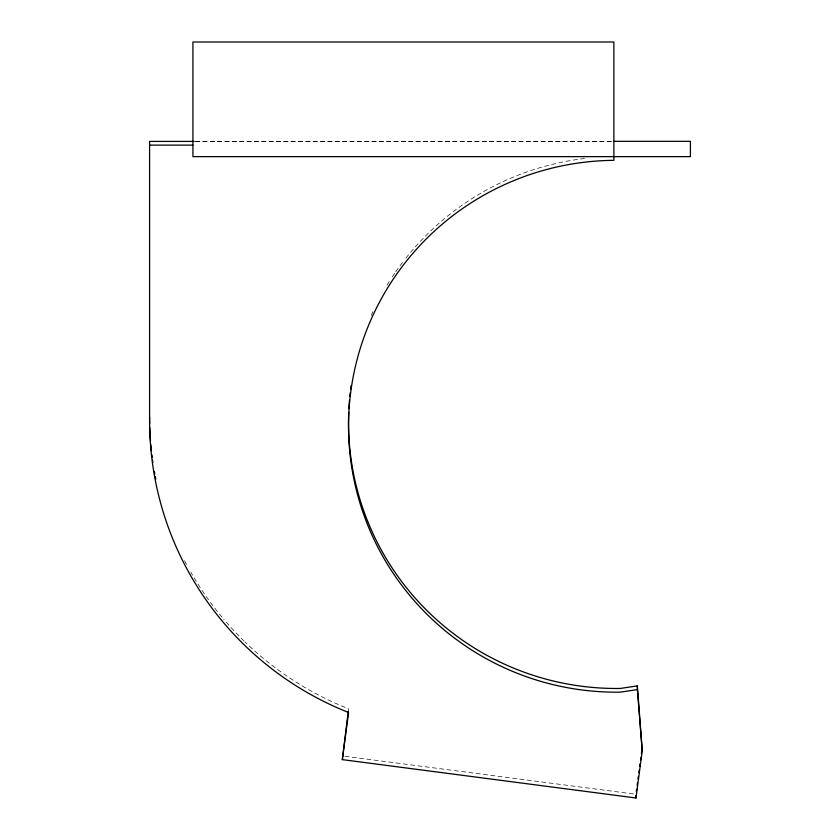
<?xml version="1.0" encoding="UTF-8"?>
<svg xmlns="http://www.w3.org/2000/svg" width="840" height="840" viewBox="0 0 840 840"><rect width="100%" height="100%" fill="white"/><g stroke="black" fill="none" stroke-linecap="round" stroke-linejoin="round"><path stroke-width="0.63" stroke-dasharray="4.2 3.15" d="M195.489 141.414L612.559 141.414M195.541 141.477L612.559 141.477M344.935 756.263L634.694 794.125M348.59 712.509L348.59 708.813A316.312 313.992 0 0 1 245.07 642.023M371.217 315.441A267.887 265.923 0 0 1 373.758 309.887M387.062 285.149A267.887 265.923 0 0 1 389.634 280.991M392.291 276.885A267.887 265.923 0 0 1 395.02 272.832M395.714 271.824A267.887 265.923 0 0 1 404.407 260.001M405.919 258.079A267.887 265.923 0 0 1 584.462 158.529M244.146 641.12A316.312 313.992 0 0 1 223.724 619.196M222.054 617.211A316.312 313.992 0 0 1 190.901 572.365M186.501 564.407A316.312 313.992 0 0 1 183.498 558.642"/><path stroke-width="1.26" d="M348.243 711.354L342.332 759.623L635.985 798L642.243 750.887L637.361 685.881L620.319 688.453A267.887 265.923 0 0 1 348.726 412.335M342.332 759.623L348.59 712.509A316.312 313.992 0 0 1 149.594 420.913L149.594 141.414L194.177 141.414M636.332 791.752L636.668 789.201M637.172 785.389L637.508 782.838M638.012 779.016L638.358 776.475M638.862 772.653L639.198 770.101M639.702 766.29L640.038 763.739M640.553 759.917L640.889 757.375M641.393 753.553L641.728 751.002M637.361 685.881L637.361 689.587L620.319 692.15A267.887 265.923 0 0 1 348.548 429.45A267.887 265.923 0 0 1 613.872 160.335L613.872 42L192.927 42L192.927 156.639L690.407 156.639L690.407 141.33L613.872 141.33M149.594 145.121L192.927 145.121M637.361 689.587L642.243 750.887M635.985 795.533L635.985 798M348.894 408.681A267.887 265.923 0 0 1 349.482 400.166M349.818 396.522A267.887 265.923 0 0 1 350.207 392.879M350.637 389.245A267.887 265.923 0 0 1 351.131 385.623M155.799 479.126A316.312 313.992 0 0 1 155.295 476.584M154.812 474.033A316.312 313.992 0 0 1 154.35 471.471M152.891 462.494A316.312 313.992 0 0 1 152.534 459.921M152.187 457.349A316.312 313.992 0 0 1 151.862 454.766M151.41 450.901A316.312 313.992 0 0 1 150.78 444.444M150.465 440.57A316.312 313.992 0 0 1 149.762 427.592M149.656 423.696A316.312 313.992 0 0 1 149.594 417.218"/></g></svg>
